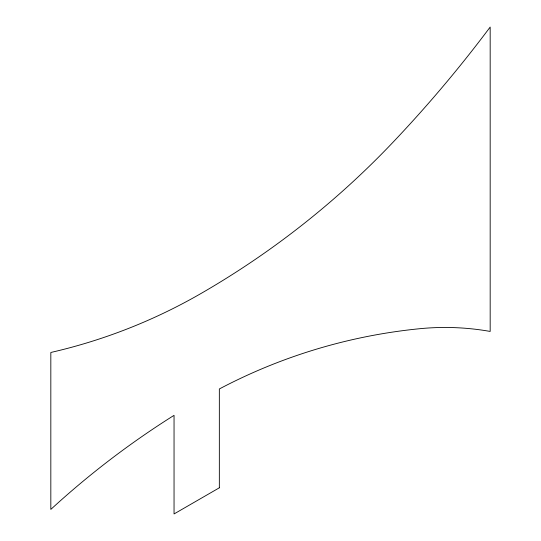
<?xml version="1.0" encoding="UTF-8"?>
<svg xmlns="http://www.w3.org/2000/svg" width="541" height="541" viewBox="0 0 541 541"><rect width="100%" height="100%" fill="white"/><g stroke="black" fill="none" stroke-linecap="round" stroke-linejoin="round"><path stroke-width="0.81" d="M219.342 487.799L174.046 513.95L174.046 415.346A852.001 852.001 0 0 0 50.827 509.406L50.827 352.468A544.003 544.003 0 0 0 201.259 293.344A852.001 852.001 0 0 0 393.801 141.417A1287.14 1287.14 0 0 0 490.173 27.05L490.173 331.437A257.976 257.976 0 0 0 419.64 328.718A544.003 544.003 0 0 0 219.342 388.965L219.342 487.799"/></g></svg>
